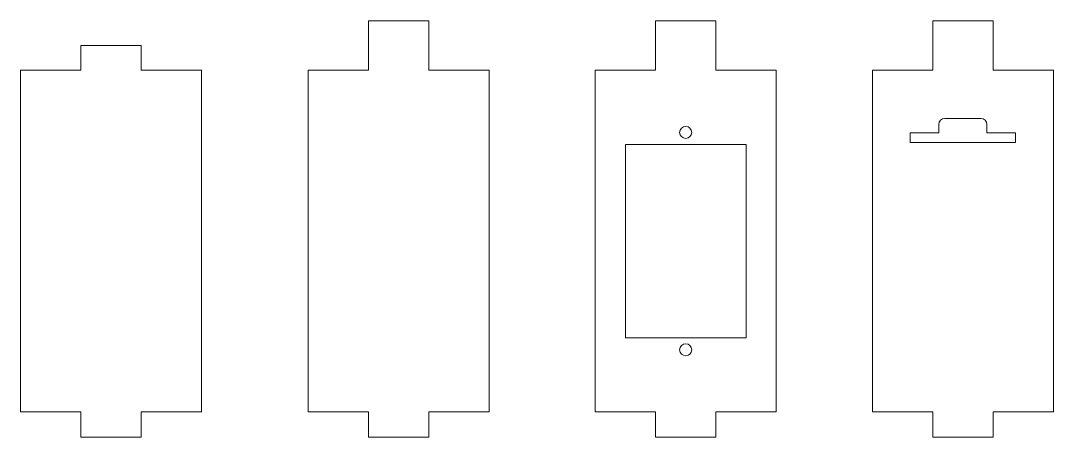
# Model space of a CAD drawing. Header units: millimetres. Extents: x -63 to 109, y 0 to 69.
import ezdxf

# ---------------------------------------------------------------- set-up
doc = ezdxf.new("R2010")
doc.units = ezdxf.units.MM
for name, pattern in [('K5LT32768', [0]), ('K5LT32769', [0]), ('K5LT32771', [0]), ('K5LT_THIN', [0])]:
    doc.linetypes.add(name, pattern=pattern)
doc.layers.add('0 (1) (1)', color=7, linetype='Continuous')

# ---------------------------------------------------------------- blocks, each defined once
blk = doc.blocks.new('U0')
at = {"color": 7, "linetype": 'K5LT32771', "lineweight": 18, "true_color": 0xffffff}
for p, q in [((37.6, 48.5), (57.6, 48.5)), ((37.6, 16.5), (37.6, 48.5)), ((57.6, 48.5), (57.6, 16.5)), ((57.6, 16.5), (37.6, 16.5))]:
    blk.add_line(p, q, dxfattribs=at)

msp = doc.modelspace()

# ---------------------------------------------------------------- linework, layer by layer
at = {"color": 7, "linetype": 'K5LT32768', "lineweight": 18}
msp.add_line((-52.65, 64.9), (-42.65, 64.9), dxfattribs=at)
at = {"color": 7, "linetype": 'K5LT32769', "lineweight": 18}
for points in [[(-5, 4.2), (-5, 0), (5, 0), (5, 4.2), (15, 4.2), (15, 60.8), (5, 60.8), (5, 69), (-5, 69), (-5, 60.8), (-15, 60.8), (-15, 4.2)], [(42.6, 4.2), (42.6, 0), (52.6, 0), (52.6, 4.2), (62.6, 4.2), (62.6, 60.8), (52.6, 60.8), (52.6, 69), (42.6, 69), (42.6, 60.8), (32.6, 60.8), (32.6, 4.2)]]:
    msp.add_lwpolyline(points, close=True, dxfattribs=at)
msp.add_lwpolyline([(-52.65, 64.9), (-52.65, 60.8), (-62.65, 60.8), (-62.65, 4.2), (-52.65, 4.2), (-52.65, 0), (-42.65, 0), (-42.65, 4.2), (-32.65, 4.2), (-32.65, 60.8), (-42.65, 60.8), (-42.65, 64.9)], dxfattribs=at)
at = {"color": 7, "linetype": 'K5LT32771', "lineweight": 18, "true_color": 0xffffff}
for centre in [(47.6, 50.5), (47.6, 14.5)]:
    msp.add_circle(centre, 1, dxfattribs=at)
at = {"layer": '0 (1) (1)', "color": 7, "linetype": 'K5LT_THIN', "lineweight": 18, "true_color": 0xffffff}
for p, q in [((89.55, 50.4), (89.55, 51.8)), ((90.55, 52.8), (96.55, 52.8)), ((97.55, 51.8), (97.55, 50.4)), ((84.8, 50.4), (89.55, 50.4)), ((84.8, 48.8), (84.8, 50.4)), ((97.55, 50.4), (102.3, 50.4)), ((102.3, 50.4), (102.3, 48.8)), ((102.3, 48.8), (84.8, 48.8))]:
    msp.add_line(p, q, dxfattribs=at)
at = {"layer": '0 (1) (1)', "color": 7, "linetype": 'K5LT32769', "lineweight": 18}
msp.add_lwpolyline([(88.55, 4.2), (88.55, 0), (98.55, 0), (98.55, 4.2), (108.55, 4.2), (108.55, 60.8), (98.55, 60.8), (98.55, 69), (88.55, 69), (88.55, 60.8), (78.55, 60.8), (78.55, 4.2)], close=True, dxfattribs=at)
at = {"layer": '0 (1) (1)', "color": 7, "linetype": 'K5LT_THIN', "lineweight": 18, "true_color": 0xffffff}
for centre, start, end in [((90.55, 51.8), 90, 180), ((96.55, 51.8), 0, 90)]:
    msp.add_arc(centre, 1, start, end, dxfattribs=at)

# ---------------------------------------------------------------- block references
msp.add_blockref('U0', (0, 0))

doc.saveas('drawing.dxf')
